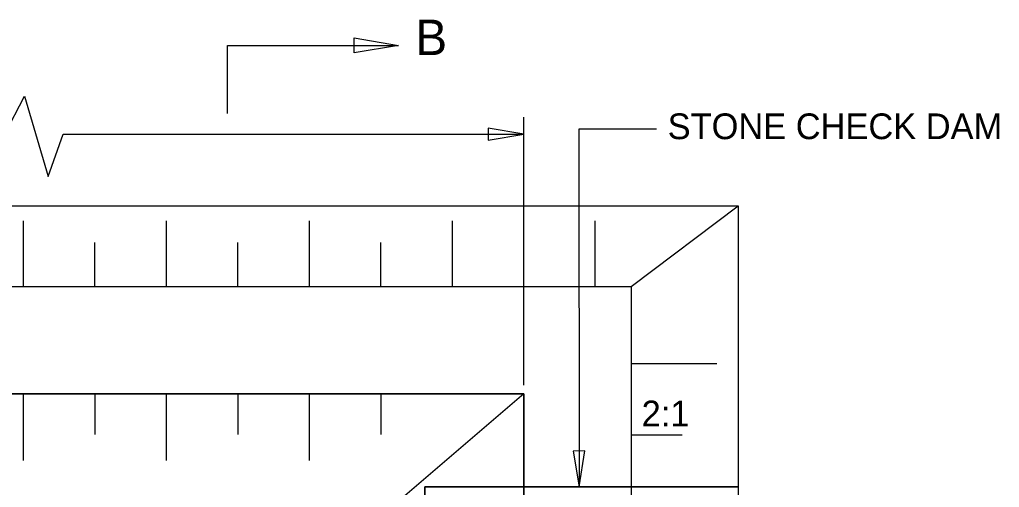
# Model space of a CAD drawing. Extents: x 1.2 to 17.3, y 0.2 to 9.9.
# Drawn here: x 5.507 to 8.934, y 8.298 to 9.934 of the extents above; entities that cross this region are included whole.
import ezdxf

# ---------------------------------------------------------------- set-up
doc = ezdxf.new("R2010")
doc.units = 0
for name, color, linetype in [('SD_P_Dimension Lines', 7, 'Continuous'), ('SD_P_Dimension Text', 7, 'Continuous'), ('SD_P_Prop Object Lines', 7, 'Continuous'), ('SD_P_Shading', 7, 'Continuous')]:
    doc.layers.add(name, color=color, linetype=linetype)

msp = doc.modelspace()

# ---------------------------------------------------------------- linework, layer by layer
at = {"layer": 'SD_P_Dimension Lines'}
for p, q in [((6.677, 9.87), (6.833, 9.844)), ((6.677, 9.818), (6.677, 9.87)), ((6.235, 9.844), (6.511, 9.844)), ((6.235, 9.606), (6.235, 9.844)), ((6.511, 9.844), (6.833, 9.844)), ((6.833, 9.844), (6.677, 9.818)), ((5.456, 9.533), (5.524, 9.666)), ((5.524, 9.666), (5.607, 9.386)), ((7.271, 8.656), (7.271, 9.593)), ((5.607, 9.386), (5.66, 9.533)), ((5.66, 9.533), (7.271, 9.533)), ((7.271, 9.533), (7.146, 9.554)), ((7.146, 9.554), (7.146, 9.512)), ((7.146, 9.512), (7.271, 9.533)), ((7.735, 9.551), (7.463, 9.551)), ((7.463, 9.551), (7.464, 8.3)), ((7.484, 8.426), (7.443, 8.425)), ((7.443, 8.425), (7.464, 8.3)), ((7.464, 8.3), (7.484, 8.426))]:
    msp.add_line(p, q, dxfattribs=at)
at = {"layer": 'SD_P_Prop Object Lines'}
for p, q in [((2.021, 9.283), (8.021, 9.283)), ((7.646, 9.001), (8.021, 9.283)), ((8.021, 9.283), (8.021, 6.158)), ((5.521, 9.003), (5.521, 9.23)), ((6.021, 9.003), (6.021, 9.23)), ((6.521, 9.003), (6.521, 9.23)), ((7.021, 9.003), (7.021, 9.23)), ((7.521, 9.003), (7.521, 9.23)), ((5.771, 9.003), (5.771, 9.155)), ((6.271, 9.003), (6.271, 9.155)), ((6.771, 9.003), (6.771, 9.155)), ((7.271, 9.003), (7.271, 9.155)), ((2.396, 9.001), (7.646, 9.001)), ((7.646, 9.001), (7.646, 6.439)), ((7.646, 8.732), (7.946, 8.732)), ((2.771, 8.626), (7.271, 8.626)), ((5.521, 8.393), (5.521, 8.628)), ((5.771, 8.628), (5.771, 8.483)), ((6.021, 8.393), (6.021, 8.628)), ((6.271, 8.628), (6.271, 8.483)), ((6.521, 8.393), (6.521, 8.628)), ((7.271, 8.626), (6.621, 8.07)), ((6.771, 8.628), (6.771, 8.483)), ((7.271, 8.626), (7.271, 6.814)), ((7.271, 6.814), (7.271, 8.626)), ((7.646, 8.482), (7.825, 8.482)), ((6.925, 7.175), (6.925, 8.3)), ((6.925, 8.3), (8.021, 8.3)), ((8.021, 8.3), (8.021, 7.175))]:
    msp.add_line(p, q, dxfattribs=at)
at = {"layer": 'SD_P_Shading'}
for p, q in [((2.021, 9.283), (8.021, 9.283)), ((8.021, 9.283), (8.021, 8.3)), ((2.771, 8.626), (7.271, 8.626)), ((7.271, 8.626), (2.771, 8.626)), ((7.271, 8.626), (7.271, 8.3)), ((7.271, 8.3), (7.271, 8.626)), ((7.271, 8.3), (6.925, 8.3)), ((6.925, 8.3), (6.925, 7.175)), ((8.021, 8.3), (7.271, 8.3))]:
    msp.add_line(p, q, dxfattribs=at)

# ---------------------------------------------------------------- texts
at = {"layer": 'SD_P_Dimension Text'}
for s, height, p in [('B', 0.124, (6.892, 9.81)), ('STONE CHECK DAM', 0.09, (7.774, 9.516)), ('2:1', 0.09, (7.683, 8.512))]:
    msp.add_text(s, height=height, dxfattribs=at).set_placement(p)

doc.saveas('drawing.dxf')
